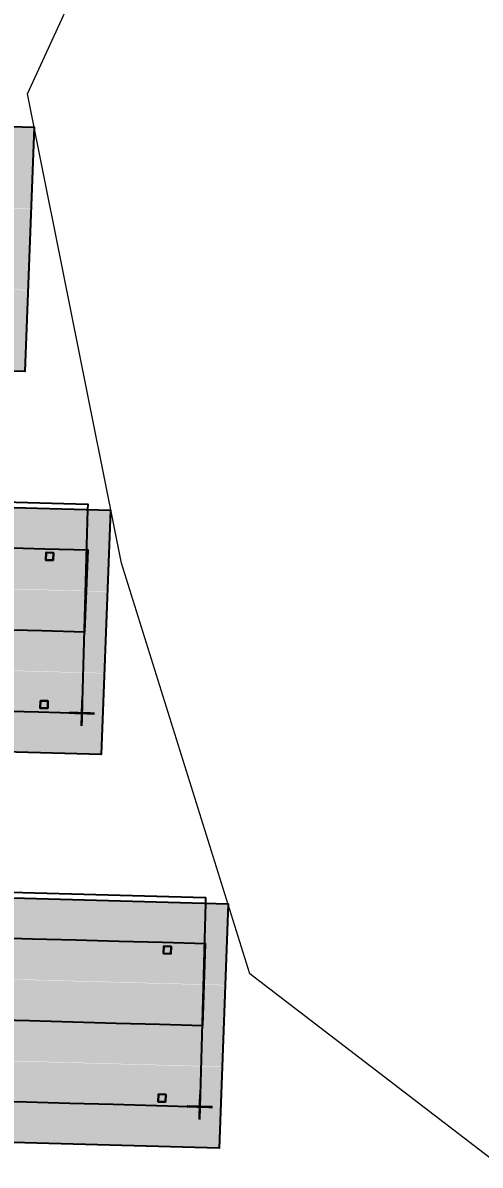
# Model space of a CAD drawing. Header units: metres. Extents: x 1477905 to 1478744, y 4202276 to 4202610.
# Drawn here: x 1478054.59 to 1478066.96, y 4202318.42 to 4202349.33 of the extents above; entities that cross this region are included whole.
import ezdxf

# ---------------------------------------------------------------- set-up
doc = ezdxf.new("R2010")
doc.units = ezdxf.units.M
for name, color, linetype in [('PVcase Device Coloring', 7, 'Continuous'), ('PVcase Polarity Symbols', 7, 'Continuous'), ('PVcase Poles', 7, 'Continuous'), ('PVcase PV Modules (full frames)', 142, 'Continuous'), ('PVcase PV Modules (optimised)', 142, 'Continuous'), ('PVcase String Cables', 150, 'Continuous'), ('PVcase Strings', 92, 'Continuous')]:
    doc.layers.add(name, color=color, linetype=linetype)
doc.layers.add('PVcase Offsets', color=240, linetype='Continuous', plot=False)
doc.styles.get("Standard").update_dxf_attribs({"font": 'verdana.ttf'})

# ---------------------------------------------------------------- blocks, each defined once
blk = doc.blocks.new('3P9@15DEG F FX ID2 PVBlock')
at = {"layer": 'PVcase PV Modules (optimised)', "color": 0}
blk.add_polyline3d([(0, 0, 1.773945735132677), (10.51400162759372, -0.2899892669678521, 1.773945735132681), (10.33147062642251, -6.907928142661405, 3.503197731902218e-15), (-0.182531001171211, -6.617938875693552, 0)], close=True, dxfattribs=at)
blk = doc.blocks.new('3P18@15DEG F FX ID2 PVBlock')
at = {"layer": 'PVcase PV Modules (optimised)', "color": 0}
blk.add_polyline3d([(0, 0, 1.773945735132677), (21.06698842950539, -0.5810537936249747, 1.773945735132684), (20.88445742833418, -7.198992669318526, 7.019385073192552e-15), (-0.182531001171211, -6.617938875693552, 0)], close=True, dxfattribs=at)

msp = doc.modelspace()

# ---------------------------------------------------------------- hatches: boundary and pattern name
at = {"layer": 'PVcase Device Coloring', "true_color": 0xb3ff80, "transparency": 33554582}
for points in [[(1478044.386443771, 4202346.799655721), (1478044.301950674, 4202344.60077033), (1478054.807356553, 4202344.311018144), (1478054.89184965, 4202346.509903534)], [(1478044.301579764, 4202344.591117629), (1478044.217086667, 4202342.392232238), (1478054.722492546, 4202342.102480052), (1478054.806985643, 4202344.301365443)], [(1478044.216715758, 4202342.382579537), (1478044.13222266, 4202340.183694147), (1478054.637628539, 4202339.89394196), (1478054.722121637, 4202342.092827351)], [(1478040.594044543, 4202336.593939015), (1478040.510567541, 4202334.395025599), (1478056.875068743, 4202333.943672262), (1478056.958545745, 4202336.142585678)], [(1478041.681876604, 4202334.353056504), (1478041.598399601, 4202332.154143088), (1478056.791225291, 4202331.735106022), (1478056.874702294, 4202333.934019438)], [(1478024.982822252, 4202332.602758488), (1478024.899345249, 4202330.403845072), (1478056.70738184, 4202329.526539782), (1478056.790858843, 4202331.725453198)], [(1478043.767674136, 4202325.943414675), (1478043.688869795, 4202323.744372383), (1478060.057884388, 4202323.292894562), (1478060.136688729, 4202325.491936854)], [(1478044.860522523, 4202323.702393808), (1478044.781718182, 4202321.503351516), (1478059.97873411, 4202321.084198878), (1478060.057538452, 4202323.28324117)], [(1478028.147426121, 4202321.952483088), (1478028.06862178, 4202319.753440795), (1478059.899583833, 4202318.875503195), (1478059.978388174, 4202321.074545487)]]:
    msp.add_hatch(color=71, dxfattribs=at).paths.add_polyline_path(points, flags=0)

# ---------------------------------------------------------------- linework, layer by layer
at = {"layer": 'PVcase Offsets', "lineweight": 0}
msp.add_lwpolyline([(1478116.395570548, 4202328.772773061), (1478111.934087098, 4202330.34630985), (1478102.906569886, 4202329.349906296), (1478102.089215761, 4202330.14332012), (1478098.006865084, 4202332.66503242), (1478101.26886784, 4202340.56819306), (1478101.235667192, 4202347.99481005), (1478096.589782367, 4202351.427662561), (1478092.160015541, 4202350.14122024), (1478083.919653166, 4202347.127202299), (1478078.457782596, 4202336.035313221), (1478076.366924766, 4202323.81379777), (1478068.414808269, 4202317.694308191), (1478060.729129218, 4202323.598772501), (1478057.25124201, 4202334.71248301), (1478054.710908711, 4202347.414643401), (1478054.710908711, 4202347.414643401), (1478062.640846196, 4202364.66751146), (1478068.124591586, 4202372.194363791), (1478078.497484493, 4202383.11104092)], dxfattribs=at)
at = {"layer": 'PVcase Poles'}
for points in [[(1478055.209465116, 4202334.794296617, 79.71317045703356), (1478055.214979268, 4202334.994220588, 79.71317045703356), (1478055.214979268, 4202334.994220588, 83.14936872098741), (1478055.209465116, 4202334.794296617, 83.09573869811415), (1478055.209465116, 4202334.794296617, 79.71317045703356), (1478055.409389086, 4202334.788782464, 79.71317045703356), (1478055.409389086, 4202334.788782464, 83.08799207010946), (1478055.209465116, 4202334.794296617, 83.09573869811415), (1478055.409389086, 4202334.788782464, 83.08799207010946), (1478055.414903239, 4202334.988706436, 83.14162209298273), (1478055.414903239, 4202334.988706436, 79.71317045703356), (1478055.409389086, 4202334.788782464, 79.71317045703356), (1478055.414903239, 4202334.988706436, 79.71317045703356), (1478055.214979268, 4202334.994220588, 79.71317045703356), (1478055.414903239, 4202334.988706436, 79.71317045703356), (1478055.414903239, 4202334.988706436, 83.14162209298273), (1478055.214979268, 4202334.994220588, 83.14936872098741)], [(1478055.057297579, 4202330.785968242, 79.6861236853614), (1478055.062811731, 4202330.985892214, 79.6861236853614), (1478055.062811731, 4202330.985892214, 82.07542979985324), (1478055.057297579, 4202330.785968242, 82.02179977697998), (1478055.057297579, 4202330.785968242, 79.6861236853614), (1478055.25722155, 4202330.78045409, 79.6861236853614), (1478055.25722155, 4202330.78045409, 82.0140531489753), (1478055.057297579, 4202330.785968242, 82.02179977697998), (1478055.25722155, 4202330.78045409, 82.0140531489753), (1478055.262735702, 4202330.980378062, 82.06768317184856), (1478055.262735702, 4202330.980378062, 79.6861236853614), (1478055.25722155, 4202330.78045409, 79.6861236853614), (1478055.262735702, 4202330.980378062, 79.6861236853614), (1478055.062811731, 4202330.985892214, 79.6861236853614), (1478055.262735702, 4202330.980378062, 79.6861236853614), (1478055.262735702, 4202330.980378062, 82.06768317184856), (1478055.062811731, 4202330.985892214, 82.07542979985324)], [(1478058.389919736, 4202324.143584035, 79.57438639232271), (1478058.395433888, 4202324.343508007, 79.57438639232271), (1478058.395433888, 4202324.343508007, 83.03686306200545), (1478058.389919736, 4202324.143584035, 82.98324782641834), (1478058.389919736, 4202324.143584035, 79.57438639232271), (1478058.589843706, 4202324.138069883, 79.57438639232271), (1478058.589843706, 4202324.138069883, 82.977089743746), (1478058.389919736, 4202324.143584035, 82.98324782641834), (1478058.589843706, 4202324.138069883, 82.977089743746), (1478058.595357859, 4202324.337993855, 83.03070497933314), (1478058.595357859, 4202324.337993855, 79.57438639232271), (1478058.589843706, 4202324.138069883, 79.57438639232271), (1478058.595357859, 4202324.337993855, 79.57438639232271), (1478058.395433888, 4202324.343508007, 79.57438639232271), (1478058.595357859, 4202324.337993855, 79.57438639232271), (1478058.595357859, 4202324.337993855, 83.03070497933314), (1478058.395433888, 4202324.343508007, 83.03686306200545)], [(1478058.246269843, 4202320.135020734, 79.58682338944519), (1478058.251783995, 4202320.334944705, 79.58682338944519), (1478058.251783995, 4202320.334944705, 81.96262794462781), (1478058.246269843, 4202320.135020734, 81.9090127090407), (1478058.246269843, 4202320.135020734, 79.58682338944519), (1478058.446193814, 4202320.129506581, 79.58682338944519), (1478058.446193814, 4202320.129506581, 81.90285462636837), (1478058.246269843, 4202320.135020734, 81.9090127090407), (1478058.446193814, 4202320.129506581, 81.90285462636837), (1478058.451707966, 4202320.329430553, 81.95646986195548), (1478058.451707966, 4202320.329430553, 79.58682338944519), (1478058.446193814, 4202320.129506581, 79.58682338944519), (1478058.451707966, 4202320.329430553, 79.58682338944519), (1478058.251783995, 4202320.334944705, 79.58682338944519), (1478058.451707966, 4202320.329430553, 79.58682338944519), (1478058.451707966, 4202320.329430553, 81.95646986195548), (1478058.251783995, 4202320.334944705, 81.96262794462781)]]:
    msp.add_polyline3d(points, dxfattribs=at)
at = {"layer": 'PVcase String Cables'}
for points in [[(1477982.062604593, 4202348.668681913, 86.23765637321624), (1477989.002763463, 4202348.477263686, 86.0176988590123), (1477989.002763463, 4202348.477263686, 82.4928326224367), (1477988.931724664, 4202345.90164407, 82.49684342004068), (1477988.860685865, 4202343.326024454, 82.4910716515411), (1477988.789647067, 4202340.750404838, 82.47181882381562), (1477988.718608268, 4202338.174785222, 82.45399489303688), (1477988.718608268, 4202338.174785222, 85.95731883075244), (1477993.046963711, 4202338.055403786, 85.81441193066978), (1477993.300522417, 4202338.048410321, 85.80779353315489), (1478014.35460282, 4202337.46771255, 85.07015305890808), (1478014.612562982, 4202337.460597688, 85.06088926720231), (1478035.663157831, 4202336.879996054, 84.22963525630092), (1478035.913033129, 4202336.873104182, 84.2194837479366), (1478056.33909412, 4202336.30972797, 83.428017397153), (1478056.334958506, 4202336.159784993, 83.42795714346762), (1478056.182760567, 4202330.641617399, 81.94769716338988)], [(1477982.062604593, 4202348.668681913, 86.23765637321624), (1477989.002763463, 4202348.477263686, 86.01769885901967), (1477989.002763463, 4202348.477263686, 82.49283262244512), (1477988.920581433, 4202345.497629298, 82.49769059812704), (1477988.838399403, 4202342.51799491, 82.48770924463153), (1477988.756217374, 4202339.538360521, 82.46173863708627), (1477988.674035344, 4202336.558726132, 82.44394899566673), (1477988.591853314, 4202333.579091744, 82.41410711770986), (1477988.509671285, 4202330.599457355, 82.3941105104334), (1477988.427489255, 4202327.619822967, 82.37811010954864), (1477988.427489255, 4202327.619822967, 85.96754482170043), (1477996.221364744, 4202327.40485817, 85.68732005890305), (1477996.472349523, 4202327.397935697, 85.67814742046667), (1478017.525289967, 4202326.817269369, 84.90863440867093), (1478017.789462051, 4202326.809983173, 84.89893509395226), (1478038.835693209, 4202326.229501896, 83.9636166735498), (1478039.085051577, 4202326.22262428, 83.95346409238175), (1478059.528803578, 4202325.658760129, 83.32375313812642), (1478059.524667964, 4202325.508817153, 83.32371505180807), (1478059.372470025, 4202319.990649558, 81.84386322016796)]]:
    msp.add_polyline3d(points, dxfattribs=at)
at = {"layer": 'PVcase Strings'}
for points in [[(1478053.923252995, 4202332.91481618), (1478055.094928507, 4202332.88249991), (1478056.266604018, 4202332.850183639), (1478056.35044747, 4202335.058749879), (1478055.178771958, 4202335.09106615), (1478054.007096446, 4202335.12338242)], [(1478056.182760567, 4202330.641617399), (1478055.011085055, 4202330.67393367), (1478053.839409543, 4202330.70624994), (1478052.667734032, 4202330.738566211), (1478051.49605852, 4202330.770882482), (1478050.324383008, 4202330.803198753), (1478049.152707496, 4202330.835515023), (1478047.981031984, 4202330.867831293), (1478046.809356472, 4202330.900147565), (1478045.637680961, 4202330.932463835), (1478044.466005449, 4202330.964780106), (1478043.294329937, 4202330.997096376), (1478042.122654425, 4202331.029412648), (1478040.950978913, 4202331.061728918), (1478039.779303401, 4202331.094045189), (1478038.60762789, 4202331.126361459), (1478037.435952378, 4202331.158677731), (1478036.264276866, 4202331.190994001), (1478034.880576719, 4202331.229158177), (1478033.70893507, 4202331.261473513), (1478032.53729342, 4202331.29378885), (1478031.365651771, 4202331.326104187), (1478030.194010122, 4202331.358419524)], [(1478053.591626981, 4202322.360971159), (1478054.763625645, 4202322.328645976), (1478055.93562431, 4202322.296320792), (1478057.107622974, 4202322.263995608), (1478058.279621638, 4202322.231670425), (1478059.451620303, 4202322.199345241), (1478059.53077058, 4202324.408040925), (1478058.358771916, 4202324.440366109), (1478057.186773252, 4202324.472691292), (1478056.014774587, 4202324.505016476), (1478054.842775923, 4202324.53734166), (1478053.670777259, 4202324.569666843)], [(1478059.372470025, 4202319.990649558), (1478058.200471361, 4202320.022974742), (1478057.028472696, 4202320.055299925), (1478055.856474032, 4202320.087625109), (1478054.684475368, 4202320.119950293), (1478053.512476703, 4202320.152275476)]]:
    msp.add_lwpolyline(points, dxfattribs=at)

# ---------------------------------------------------------------- block references
at = {"layer": 'PVcase PV Modules (full frames)', "extrusion": (0.04041279754007088, -0.001114635316776862, 0.9991824474954991), "rotation": 271.5798884593579}
msp.add_blockref('3P9@15DEG F FX ID2 PVBlock', (4241500.104531688, -1360504.022344872, 55129.96254506578), dxfattribs=at)
at = {"layer": 'PVcase PV Modules (full frames)', "extrusion": (0.038689404548103, -0.001067101990443083, 0.9992507149204624), "rotation": 271.5798884593579}
msp.add_blockref('3P18@15DEG F FX ID2 PVBlock', (4241489.798135309, -1360588.920305453, 52782.38970756339), dxfattribs=at)
at = {"layer": 'PVcase PV Modules (full frames)', "extrusion": (0.0307641288953491, -0.0008485130118158982, 0.9995263120093333), "rotation": 271.5798884593579}
msp.add_blockref('3P18@15DEG F FX ID2 PVBlock', (4241479.239159104, -1360968.315758742, 41986.99615763997), dxfattribs=at)

# ---------------------------------------------------------------- texts
at = {"layer": 'PVcase Polarity Symbols', "color": 1, "char_height": 0.7000000000000001, "attachment_point": 5, "rotation": 358.42011154064215}
for insert in [(1478056.182760567, 4202330.641617399), (1478059.372470025, 4202319.990649558)]:
    msp.add_mtext('＋', dxfattribs=dict(at, insert=insert))

doc.saveas('drawing.dxf')
